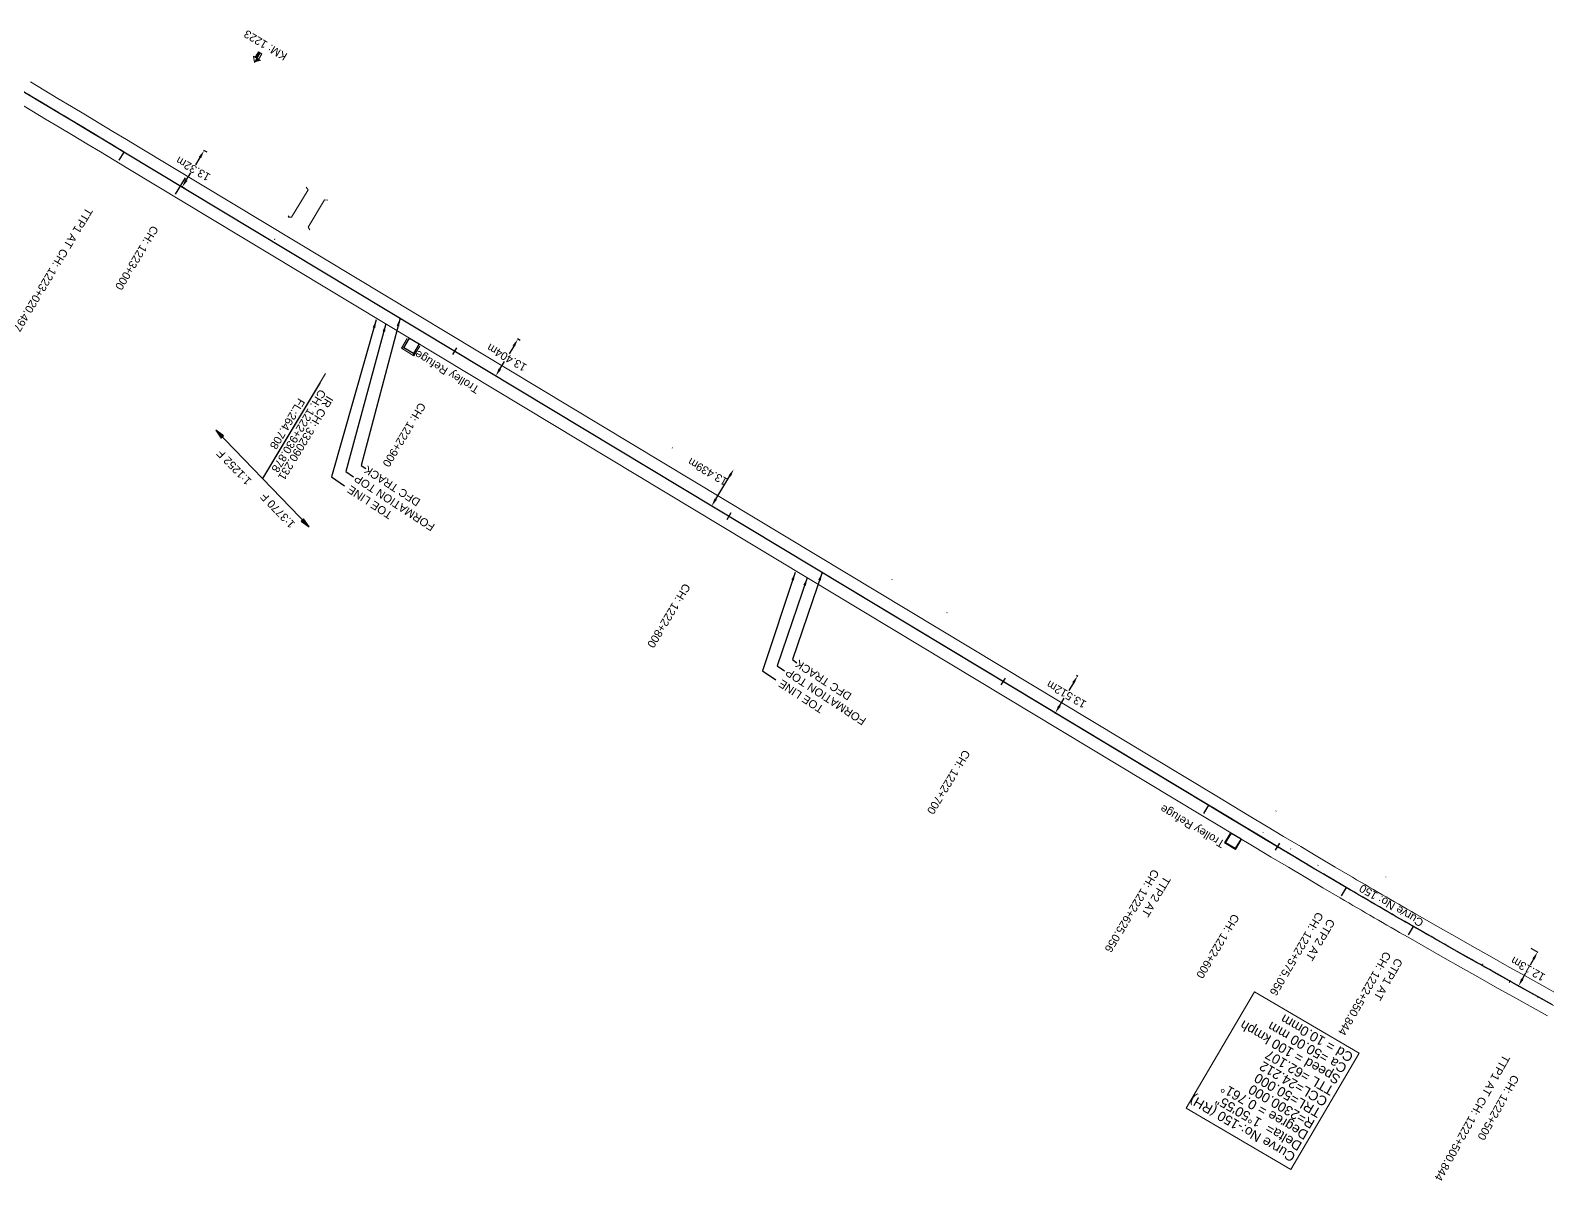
# Model space of a CAD drawing. Header units: metres. Extents: x 615815 to 619130, y 3396752 to 3398781.
# Drawn here: x 617964.1 to 618438, y 3397147.8 to 3397507 of the extents above; entities that cross this region are included whole.
import ezdxf
from ezdxf.enums import TextEntityAlignment as Align

# ---------------------------------------------------------------- set-up
doc = ezdxf.new("R2010")
doc.units = ezdxf.units.M
doc.header["$MEASUREMENT"] = 0
doc.linetypes.add('CENTER2', pattern=[1.125, 0.75, -0.125, 0.125, -0.125])
doc.layers.get('Defpoints').update_dxf_attribs({"lineweight": 0})
for name, color, linetype, lineweight in [('C-ALIG-DG-CURVE', 1, 'CENTER2', 70), ('C-ALIG-DG-LINE', 1, 'CENTER2', 70), ('C-ALIG-DG-SPIRAL', 1, 'CENTER2', 70), ('C-ALIG-LABL-DG', 1, 'Continuous', 25), ('C-ALIG-LABL-DG-MARK', 1, 'Continuous', 25), ('Curve Table', 7, 'Continuous', 0), ('Horiz Curve', 7, 'Continuous', 0), ('Horiz Linear', 7, 'Continuous', 0), ('Horiz Spiral', 7, 'Continuous', 0), ('Km post', 1, 'Continuous', 13), ('Proposed Curve_Details', 10, 'Continuous', 0), ('PROPOSED DFCC TOE LINE', 239, 'Continuous', 0), ('PROPOSED DFCC TRACK', 1, 'Continuous', 0), ('PROPOSED FORMATION LINE - PLAN', 187, 'Continuous', 0), ('PROPOSED GRADES IN PLAN', 10, 'Continuous', 0)]:
    doc.layers.add(name, color=color, linetype=linetype, lineweight=lineweight)
doc.layers.add('Dimension', color=10, linetype='Continuous')
doc.layers.add('Trolley Refuse', color=10, linetype='Continuous')
doc.styles.add('Arial', font='arial.ttf')
doc.styles.get("Standard").update_dxf_attribs({"font": 'arial.ttf'})
doc.styles.add('Style-Arial', font='arial.ttf')
doc.dimstyles.new('ISO-25', dxfattribs={"dimtxt": 2.5, "dimasz": 2.5, "dimexe": 1.25, "dimexo": 0.625, "dimtad": 1, "dimtxsty": 'Standard', "dimcen": 2.5, "dimadec": 0, "dimazin": 0, "dimtfac": 1, "dimtmove": 0, "dimatfit": 3, "dimfxl": 1, "dimarcsym": 0})
doc.dimstyles.get("Standard").update_dxf_attribs({"dimtxt": 2.5, "dimasz": 2.5, "dimexe": 0.18, "dimexo": 0.0625, "dimgap": 0.09, "dimtad": 0, "dimtih": 1, "dimtoh": 1, "dimdec": 3, "dimzin": 0, "dimdsep": 46, "dimtxsty": 'Standard', "dimcen": 0.09, "dimaunit": 1, "dimadec": 3, "dimazin": 0, "dimtfac": 1, "dimtdec": 3, "dimtofl": 0, "dimtmove": 0, "dimatfit": 3, "dimfxl": 1, "dimtolj": 1, "dimtzin": 0, "dimarcsym": 0})

# ---------------------------------------------------------------- blocks, each defined once
blk = doc.blocks.new('*D130')
at = {"layer": 'Defpoints', "color": 0, "transparency": 16777216}
for p in [(618183.83, 3397369.98), (618183.83, 3397369.98), (618176.9, 3397358.47)]:
    blk.add_point(p, dxfattribs=at)
at = {"layer": 'Dimension', "color": 0, "lineweight": -2, "transparency": 16777216}
for p, q in [((618178.19, 3397360.61), (618182.54, 3397367.84)), ((618183.94, 3397369.91), (618183.94, 3397369.91)), ((618177.01, 3397358.4), (618177.01, 3397358.4))]:
    blk.add_line(p, q, dxfattribs=at)
at = {"layer": 'Dimension', "color": 0, "transparency": 16777216}
for points in [[(618182.19, 3397368.05), (618182.9, 3397367.62), (618183.83, 3397369.98)], [(618177.83, 3397360.82), (618178.55, 3397360.39), (618176.9, 3397358.47)]]:
    blk.add_solid(points, dxfattribs=at)
at = {"layer": 'Dimension', "color": 0, "lineweight": 0, "transparency": 16777216, "insert": (618175.68, 3397369.16), "char_height": 2.5, "attachment_point": 5, "rotation": 150, "style": 'Style-Arial'}
blk.add_mtext('\\A1;13.439m', dxfattribs=at)
blk = doc.blocks.new('TerminatorOpen_0.5')
at = {"color": 0, "linetype": 'ByBlock', "lineweight": -2}
for q in [(-1, 0.25), (-1, 0), (-1, -0.25)]:
    blk.add_line((0, 0), q, dxfattribs=at)
blk = doc.blocks.new('*D159')
at = {"layer": 'Defpoints', "color": 0, "transparency": 16777216}
for p in [(618432.6, 3397220.45), (618426.67, 3397209.87), (618428.91, 3397208.62)]:
    blk.add_point(p, dxfattribs=at)
at = {"layer": 'Dimension', "color": 0, "lineweight": -2, "transparency": 16777216}
for p, q in [((618432.71, 3397220.39), (618434.95, 3397219.14)), ((618433.61, 3397217.02), (618432.56, 3397215.13)), ((618430.13, 3397210.8), (618431.19, 3397212.69)), ((618426.78, 3397209.81), (618429.02, 3397208.56))]:
    blk.add_line(p, q, dxfattribs=at)
at = {"layer": 'Dimension', "color": 0, "transparency": 16777216}
for points in [[(618433.25, 3397217.22), (618433.98, 3397216.82), (618434.84, 3397219.2)], [(618429.77, 3397211), (618430.49, 3397210.59), (618428.91, 3397208.62)]]:
    blk.add_solid(points, dxfattribs=at)
at = {"layer": 'Dimension', "color": 0, "lineweight": 0, "transparency": 16777216, "insert": (618431.87, 3397213.91), "char_height": 2.5, "attachment_point": 5, "rotation": 150, "style": 'Style-Arial'}
blk.add_mtext('\\A1;12.13m', dxfattribs=at)
blk = doc.blocks.new('*D160')
at = {"layer": 'Defpoints', "color": 0, "transparency": 16777216}
for p in [(618290.77, 3397305.68), (618283.8, 3397294.1), (618284.23, 3397293.85)]:
    blk.add_point(p, dxfattribs=at)
at = {"layer": 'Dimension', "color": 0, "lineweight": -2, "transparency": 16777216}
for p, q in [((618290.88, 3397305.61), (618291.3, 3397305.36)), ((618289.91, 3397303.28), (618288.44, 3397300.83)), ((618285.52, 3397295.99), (618286.99, 3397298.43)), ((618283.91, 3397294.04), (618284.33, 3397293.78))]:
    blk.add_line(p, q, dxfattribs=at)
at = {"layer": 'Dimension', "color": 0, "transparency": 16777216}
for points in [[(618289.55, 3397303.49), (618290.26, 3397303.06), (618291.2, 3397305.42)], [(618285.16, 3397296.2), (618285.87, 3397295.77), (618284.23, 3397293.85)]]:
    blk.add_solid(points, dxfattribs=at)
at = {"layer": 'Dimension', "color": 0, "lineweight": 0, "transparency": 16777216, "insert": (618287.71, 3397299.63), "char_height": 2.5, "attachment_point": 5, "rotation": 150, "style": 'Style-Arial'}
blk.add_mtext('\\A1;13.512m', dxfattribs=at)
blk = doc.blocks.new('*D161')
at = {"layer": 'Defpoints', "color": 0, "transparency": 16777216}
for p in [(618117.16, 3397410.08), (618109.47, 3397399.06), (618110.25, 3397398.6)]:
    blk.add_point(p, dxfattribs=at)
at = {"layer": 'Dimension', "color": 0, "lineweight": -2, "transparency": 16777216}
for p, q in [((618117.05, 3397410.14), (618116.28, 3397410.61)), ((618115.1, 3397408.4), (618113.65, 3397406.01)), ((618110.76, 3397401.2), (618112.2, 3397403.6)), ((618110.14, 3397398.66), (618109.36, 3397399.13))]:
    blk.add_line(p, q, dxfattribs=at)
at = {"layer": 'Dimension', "color": 0, "transparency": 16777216}
for points in [[(618114.74, 3397408.62), (618115.45, 3397408.19), (618116.38, 3397410.55)], [(618110.4, 3397401.42), (618111.12, 3397400.99), (618109.47, 3397399.06)]]:
    blk.add_solid(points, dxfattribs=at)
at = {"layer": 'Dimension', "color": 0, "lineweight": 0, "transparency": 16777216, "insert": (618112.93, 3397404.8), "char_height": 2.5, "attachment_point": 5, "rotation": 150, "style": 'Style-Arial'}
blk.add_mtext('\\A1;13.404m', dxfattribs=at)
blk = doc.blocks.new('*D162')
at = {"layer": 'Defpoints', "color": 0, "transparency": 16777216}
for p in [(618019.41, 3397468.84), (618011.52, 3397458.04), (618012.54, 3397457.43)]:
    blk.add_point(p, dxfattribs=at)
at = {"layer": 'Dimension', "color": 0, "lineweight": -2, "transparency": 16777216}
for p, q in [((618017.1, 3397467.31), (618015.68, 3397464.94)), ((618019.3, 3397468.9), (618018.28, 3397469.51)), ((618012.81, 3397460.18), (618014.23, 3397462.54)), ((618012.43, 3397457.49), (618011.41, 3397458.1))]:
    blk.add_line(p, q, dxfattribs=at)
at = {"layer": 'Dimension', "color": 0, "transparency": 16777216}
for points in [[(618016.74, 3397467.52), (618017.46, 3397467.09), (618018.39, 3397469.45)], [(618012.45, 3397460.39), (618013.17, 3397459.96), (618011.52, 3397458.04)]]:
    blk.add_solid(points, dxfattribs=at)
at = {"layer": 'Dimension', "color": 0, "lineweight": 0, "transparency": 16777216, "insert": (618014.96, 3397463.74), "char_height": 2.5, "attachment_point": 5, "rotation": 150, "style": 'Style-Arial'}
blk.add_mtext('\\A1;13.32m', dxfattribs=at)
blk = doc.blocks.new('Direction')
h = blk.add_hatch(color=256)
h.dxf.hatch_style = 1
h.paths.add_polyline_path([(-5.54, 0), (-4.75, -0.13), (-4.75, 0.13)])
blk.add_lwpolyline([(-5.54, 0), (-4.75, -0.13), (-4.75, 0.13)], close=True)
blk.add_lwpolyline([(0, 0), (-5.54, 0)])
blk = doc.blocks.new('Tick Hor')
blk.add_lwpolyline([(-0.5, 0), (0.5, 0)])
blk = doc.blocks.new('KM Post')
at = {"layer": 'Km post', "lineweight": 13}
h = blk.add_hatch(color=256, dxfattribs=at)
h.paths.add_polyline_path([(0, -8.9), (1.6, -8.9), (1.6, -3.8), (0, -3.8)])
h.paths.add_polyline_path([(0, -3.8), (0, 0), (-3.4, -3.8)])
for p, q in [((0, -8.9), (0, 0)), ((3.1, -3.8), (0, 0)), ((3.1, -3.8), (-3.4, -3.8))]:
    blk.add_line(p, q, dxfattribs=at)
blk.add_lwpolyline([(1.6, -3.8), (1.6, -8.9), (-1.6, -8.9), (-1.6, -3.8)], dxfattribs=at)

msp = doc.modelspace()

# ---------------------------------------------------------------- linework, layer by layer
at = {"layer": 'C-ALIG-DG-CURVE', "color": 1, "linetype": 'Continuous', "lineweight": 30, "flags": 128}
msp.add_lwpolyline([(618395.9856, 3397227.2248, -0.00263172), (618375.0446, 3397239.3771)], format="xyb", dxfattribs=at)
at = {"layer": 'C-ALIG-DG-LINE', "color": 1, "linetype": 'Continuous', "lineweight": 30, "flags": 128}
msp.add_lwpolyline([(618332.1164, 3397265.012), (617993.3398, 3397468.9835)], dxfattribs=at)
at = {"layer": 'C-ALIG-DG-SPIRAL', "color": 1, "linetype": 'Continuous', "lineweight": 30, "flags": 128}
for points in [[(617993.3398, 3397468.9835), (617992.2344, 3397469.6491), (617991.1289, 3397470.3146), (617990.0235, 3397470.9801), (617988.918, 3397471.6456), (617987.8124, 3397472.311), (617986.7069, 3397472.9763), (617985.6012, 3397473.6415), (617984.4955, 3397474.3066), (617983.3897, 3397474.9715), (617982.2839, 3397475.6363), (617981.1779, 3397476.301), (617980.0718, 3397476.9655), (617978.9656, 3397477.6297), (617977.8593, 3397478.2938), (617976.7528, 3397478.9576), (617975.6462, 3397479.6212), (617974.5395, 3397480.2845), (617973.4325, 3397480.9476), (617972.3254, 3397481.6103), (617971.2181, 3397482.2727), (617970.1106, 3397482.9348), (617969.0029, 3397483.5966), (617967.895, 3397484.258), (617966.7868, 3397484.919), (617965.6784, 3397485.5796), (617964.5698, 3397486.2398), (617963.4609, 3397486.8996)], [(618375.0446, 3397239.3771), (618373.6542, 3397240.1945), (618372.2643, 3397241.0128), (618370.8749, 3397241.832), (618369.486, 3397242.6521), (618368.0977, 3397243.473), (618366.7098, 3397244.2948), (618365.3224, 3397245.1173), (618363.9355, 3397245.9406), (618362.5489, 3397246.7647), (618361.1628, 3397247.5894), (618359.7771, 3397248.4147), (618358.3918, 3397249.2407), (618357.0068, 3397250.0673), (618355.6221, 3397250.8945), (618354.2378, 3397251.7222), (618352.8537, 3397252.5504), (618351.47, 3397253.379), (618350.0865, 3397254.2081), (618348.7032, 3397255.0376), (618347.3202, 3397255.8675), (618345.9374, 3397256.6977), (618344.5548, 3397257.5282), (618343.1723, 3397258.3591), (618341.79, 3397259.1901), (618340.4078, 3397260.0214), (618339.0257, 3397260.8529), (618337.6438, 3397261.6845), (618336.2619, 3397262.5163), (618334.88, 3397263.3481), (618333.4982, 3397264.18), (618332.1164, 3397265.012)], [(618438.1338, 3397203.4589), (618436.7259, 3397204.2459), (618435.318, 3397205.0329), (618433.9102, 3397205.82), (618432.5025, 3397206.6073), (618431.0949, 3397207.3947), (618429.6874, 3397208.1823), (618428.28, 3397208.9702), (618426.8727, 3397209.7582), (618425.4656, 3397210.5466), (618424.0587, 3397211.3353), (618422.652, 3397212.1244), (618421.2455, 3397212.9138), (618419.8392, 3397213.7036), (618418.4332, 3397214.4939), (618417.0274, 3397215.2847), (618415.6219, 3397216.0759), (618414.2168, 3397216.8677), (618412.8119, 3397217.6601), (618411.4074, 3397218.4531), (618410.0033, 3397219.2467), (618408.5995, 3397220.041), (618407.1961, 3397220.836), (618405.7932, 3397221.6317), (618404.3907, 3397222.4282), (618402.9886, 3397223.2255), (618401.587, 3397224.0236), (618400.1859, 3397224.8225), (618398.7852, 3397225.6224), (618397.3852, 3397226.4231), (618395.9856, 3397227.2248)]]:
    msp.add_lwpolyline(points, dxfattribs=at)
at = {"layer": 'C-ALIG-LABL-DG', "color": 1, "linetype": 'Continuous', "lineweight": 25}
for p, q in [((618010.8998, 3397458.4109), (618009.6102, 3397456.2692)), ((618054.6427, 3397397.0562), (618036.5895, 3397367.0715))]:
    msp.add_line(p, q, dxfattribs=at)
at = {"layer": 'C-ALIG-LABL-DG-MARK', "color": 1, "linetype": 'Continuous', "lineweight": 25}
for p, q in [((617993.3398, 3397468.9835), (617991.7924, 3397466.4134)), ((618332.1164, 3397265.012), (618330.569, 3397262.4419)), ((618375.0446, 3397239.3771), (618373.5252, 3397236.7903)), ((618395.9856, 3397227.2248), (618394.4935, 3397224.6222))]:
    msp.add_line(p, q, dxfattribs=at)
at = {"layer": 'Curve Table', "color": 1, "lineweight": 18}
msp.add_lwpolyline([(618357.7615, 3397151.3466), (618325.1088, 3397170.4331), (618346.4772, 3397206.7509), (618379.1298, 3397187.6645)], close=True, dxfattribs=at)
at = {"layer": 'Horiz Curve', "color": 3, "lineweight": 25, "extrusion": (0, 0, -1)}
msp.add_arc((-619539.9135, 3399222.5766), 2300, 299.8255691, 300.4285562, dxfattribs=at)
at = {"layer": 'Horiz Curve', "color": 1, "lineweight": 25, "extrusion": (0, 0, -1)}
msp.add_arc((-619539.9135, 3399222.5766), 2300, 299.8255691, 300.4285562, dxfattribs=at)
at = {"layer": 'Horiz Linear', "color": 5, "lineweight": 25}
msp.add_line((618332.1191, 3397265.0104), (617993.3389, 3397468.984), dxfattribs=at)
at = {"layer": 'Horiz Linear', "color": 1, "lineweight": 25}
msp.add_line((618332.1191, 3397265.0104), (617993.3389, 3397468.984), dxfattribs=at)
at = {"layer": 'Horiz Spiral', "color": 1, "linetype": 'Continuous', "lineweight": 25, "flags": 128}
for points in [[(617993.3389, 3397468.984), (617989.0552, 3397471.5629), (617984.7711, 3397474.1409), (617980.4857, 3397476.7169), (617976.1987, 3397479.29), (617971.9093, 3397481.8593), (617967.6171, 3397484.4238), (617963.3214, 3397486.9826), (617959.0217, 3397489.5346)], [(617993.3389, 3397468.984), (617989.0552, 3397471.5629), (617984.7711, 3397474.1409), (617980.4857, 3397476.7169), (617976.1987, 3397479.29), (617971.9093, 3397481.8593), (617967.6171, 3397484.4238), (617963.3214, 3397486.9826), (617959.0217, 3397489.5346)], [(618375.0473, 3397239.3755), (618369.6623, 3397242.548), (618364.2848, 3397245.7332), (618358.9139, 3397248.9293), (618353.5484, 3397252.1346), (618348.1873, 3397255.3472), (618342.8294, 3397258.5652), (618337.4737, 3397261.7868), (618332.1191, 3397265.0104)], [(618375.0473, 3397239.3755), (618369.6623, 3397242.548), (618364.2848, 3397245.7332), (618358.9139, 3397248.9293), (618353.5484, 3397252.1346), (618348.1873, 3397255.3472), (618342.8294, 3397258.5652), (618337.4737, 3397261.7868), (618332.1191, 3397265.0104)], [(618439.5389, 3397202.6735), (618434.0834, 3397205.7232), (618428.629, 3397208.7747), (618423.1767, 3397211.83), (618417.7275, 3397214.8908), (618412.2824, 3397217.959), (618406.8426, 3397221.0364), (618401.4091, 3397224.1249), (618395.9829, 3397227.2264)], [(618439.5389, 3397202.6735), (618434.0834, 3397205.7232), (618428.629, 3397208.7747), (618423.1767, 3397211.83), (618417.7275, 3397214.8908), (618412.2824, 3397217.959), (618406.8426, 3397221.0364), (618401.4091, 3397224.1249), (618395.9829, 3397227.2264)]]:
    msp.add_lwpolyline(points, dxfattribs=at)
at = {"layer": 'PROPOSED DFCC TOE LINE', "lineweight": 0}
for p, q in [((618080.7322, 3397407.9), (618080.0227, 3397407.7232)), ((618083.7321, 3397406.0972), (618083.909, 3397405.3877))]:
    msp.add_line(p, q, dxfattribs=at)
at = {"layer": 'PROPOSED DFCC TOE LINE', "linetype": 'Continuous', "lineweight": 0, "flags": 128}
for points in [[(618044.6694, 3397448.7824), (618044.8087, 3397449.0149)], [(618044.6728, 3397448.7804), (618044.8123, 3397449.0127)], [(618040.5088, 3397441.844), (618040.3446, 3397441.5704)], [(618164.6108, 3397376.5644), (618164.6879, 3397376.6927)], [(618177.7064, 3397359.5282), (618177.5997, 3397359.3507)], [(618233.2155, 3397335.4135), (618233.3266, 3397335.5985)], [(618250.3437, 3397325.0876), (618250.4405, 3397325.2486)], [(618353.1567, 3397263.2046), (618353.2105, 3397263.2942)], [(618349.1764, 3397256.5813), (618349.1131, 3397256.476)], [(618357.8109, 3397251.5355), (618357.6952, 3397251.343)], [(618366.3186, 3397246.2787), (618366.2549, 3397246.1727)], [(618387.4266, 3397242.5753), (618387.4652, 3397242.6394)], [(618383.4758, 3397236.0009), (618383.4266, 3397235.9191)], [(618392.0962, 3397230.9317), (618392.0414, 3397230.8405)], [(618417.8102, 3397215.4788), (618417.6374, 3397215.1913)], [(618426.3815, 3397210.3279), (618425.9913, 3397209.6786)], [(618434.9528, 3397205.1769), (618434.853, 3397205.0107)]]:
    msp.add_lwpolyline(points, dxfattribs=at)
at = {"layer": 'PROPOSED DFCC TOE LINE', "lineweight": 0, "flags": 128}
for points in [[(618085.7125, 3397408.3889), (618083.909, 3397405.3877), (618080.0227, 3397407.7232), (618081.8248, 3397410.7219)], [(618342.3299, 3397254.1911), (618340.5243, 3397251.1866), (618337.0752, 3397253.2594), (618338.8754, 3397256.2549)]]:
    msp.add_lwpolyline(points, dxfattribs=at)
at = {"layer": 'PROPOSED DFCC TRACK', "color": 12, "linetype": 'Continuous', "lineweight": 0}
msp.add_line((618332.1945, 3397264.965), (617996.5135, 3397467.0727), dxfattribs=at)
at = {"layer": 'PROPOSED DFCC TRACK', "color": 12, "linetype": 'Continuous', "lineweight": 0, "flags": 128}
for points in [[(617996.5135, 3397467.0727), (617992.2298, 3397469.6516), (617987.9457, 3397472.2296), (617983.6605, 3397474.8058), (617979.3737, 3397477.3793), (617975.0847, 3397479.9492), (617970.7931, 3397482.5147), (617966.4982, 3397485.0748), (617962.1996, 3397487.6287)], [(618375.1227, 3397239.3301), (618369.7377, 3397242.5026), (618364.3602, 3397245.6878), (618358.9893, 3397248.8839), (618353.6238, 3397252.0892), (618348.2627, 3397255.3018), (618342.9048, 3397258.5198), (618337.5491, 3397261.7414), (618332.1945, 3397264.965)], [(618439.8426, 3397202.5037), (618434.3867, 3397205.5528), (618428.932, 3397208.6038), (618423.4793, 3397211.6584), (618418.0298, 3397214.7186), (618412.5844, 3397217.7862), (618407.1442, 3397220.863), (618401.7103, 3397223.9509), (618396.2838, 3397227.0517)]]:
    msp.add_lwpolyline(points, dxfattribs=at)
at = {"layer": 'PROPOSED DFCC TRACK', "color": 7, "linetype": 'Continuous', "flags": 128}
for points in [[(618050.2517, 3397458.0287), (618050.8589, 3397457.1691), (618045.7026, 3397448.5998), (618044.6546, 3397448.6972)], [(618057.0439, 3397453.9417), (618056, 3397454.0756), (618050.8437, 3397445.5063), (618051.4509, 3397444.6467)]]:
    msp.add_lwpolyline(points, dxfattribs=at)
at = {"layer": 'PROPOSED DFCC TRACK', "color": 12, "linetype": 'Continuous', "lineweight": 0, "extrusion": (0, 0, -1)}
msp.add_arc((-619539.9889, 3399222.5312), 2300, 299.8190944, 300.4285562, dxfattribs=at)
at = {"layer": 'PROPOSED FORMATION LINE - PLAN', "lineweight": 0}
for p, q in [((618334.1288, 3397268.1776), (617998.4478, 3397470.2853)), ((618330.2603, 3397261.7523), (617994.5792, 3397463.86))]:
    msp.add_line(p, q, dxfattribs=at)
at = {"layer": 'PROPOSED FORMATION LINE - PLAN', "lineweight": 0, "flags": 128}
for points in [[(617998.4477, 3397470.2854), (617994.164, 3397472.8643), (617989.8792, 3397475.4427), (617985.5926, 3397478.0197), (617981.3038, 3397480.5944), (617977.0105, 3397483.167), (617972.7152, 3397485.7347), (617968.416, 3397488.2974), (617964.115, 3397490.8526)], [(617994.5793, 3397463.86), (617990.2957, 3397466.4389), (617986.0122, 3397469.0165), (617981.7283, 3397471.5919), (617977.4435, 3397474.1642), (617973.1589, 3397476.7315), (617968.871, 3397479.2948), (617964.5805, 3397481.8523), (617960.2842, 3397484.4048)], [(618377.0262, 3397242.5611), (618371.645, 3397245.7313), (618366.2747, 3397248.9123), (618360.9097, 3397252.1049), (618355.5492, 3397255.3072), (618350.1919, 3397258.5175), (618344.8356, 3397261.7345), (618339.4822, 3397264.9549), (618334.1286, 3397268.1777)], [(618373.2193, 3397236.0991), (618367.8304, 3397239.2738), (618362.4458, 3397242.4632), (618357.0689, 3397245.663), (618351.6985, 3397248.8712), (618346.3335, 3397252.086), (618340.974, 3397255.3051), (618335.6161, 3397258.528), (618330.2604, 3397261.7522)], [(618441.672, 3397205.7772), (618436.2162, 3397208.8263), (618430.7626, 3397211.8766), (618425.3138, 3397214.9291), (618419.8681, 3397217.9871), (618414.4277, 3397221.0518), (618408.9936, 3397224.1252), (618403.567, 3397227.209), (618398.1443, 3397230.3077)], [(618438.0131, 3397199.2303), (618432.5573, 3397202.2794), (618427.1014, 3397205.3309), (618421.6449, 3397208.3877), (618416.1914, 3397211.4501), (618410.7411, 3397214.5205), (618405.2948, 3397217.6008), (618399.8537, 3397220.6928), (618394.4233, 3397223.7958)]]:
    msp.add_lwpolyline(points, dxfattribs=at)
at = {"layer": 'PROPOSED FORMATION LINE - PLAN', "lineweight": 0, "extrusion": (0, 0, -1)}
for radius in [2296.25, 2303.75]:
    msp.add_arc((-619539.9889, 3399222.5312), radius, 299.8190944, 300.4285562, dxfattribs=at)
at = {"layer": 'PROPOSED GRADES IN PLAN', "linetype": 'Continuous', "lineweight": 0}
msp.add_line((618056.2511, 3397399.8593), (618038.8774, 3397370.949), dxfattribs=at)
at = {"layer": 'Trolley Refuse'}
for points in [[(618082.535, 3397410.9), (618085.535, 3397409.0971), (618083.7321, 3397406.0972), (618080.7322, 3397407.9)], [(618339.2376, 3397256.349), (618342.2376, 3397254.5461), (618340.4347, 3397251.5462), (618337.4348, 3397253.349)]]:
    msp.add_lwpolyline(points, close=True, dxfattribs=at)

# ---------------------------------------------------------------- block references
at = {"layer": 'C-ALIG-LABL-DG', "color": 1, "linetype": 'Continuous', "lineweight": 25}
for name, p, xscale, yscale, zscale, rotation in [('KM Post', (618034.1111, 3397496.9627), 0.3933041122191765, 0.3933041122191765, 0.3933041122191765, 148.9485851769372), ('Tick Hor', (618010.8998, 3397458.4109), 5.999999999999999, 5.999999999999999, 5.999999999999999, 238.9485851761578), ('Tick Hor', (618096.5702, 3397406.8302), 2.5, 2.5, 2.5, 238.9485851761578), ('Direction', (618036.5895, 3397367.0715), 3.789791541545082, 3.789791541545082, 3.789791541545082, 313.9485851763044), ('Direction', (618036.5895, 3397367.0715), 3.789791541545068, 3.789791541545068, 3.789791541545068, 133.9485851763044), ('Tick Hor', (618182.2407, 3397355.2495), 2.5, 2.5, 2.5, 238.9485851761578), ('Tick Hor', (618267.9112, 3397303.6688), 2.5, 2.5, 2.5, 238.9485851761578), ('Tick Hor', (618353.5934, 3397252.1077), 2.5, 2.5, 2.5, 239.1049733117496)]:
    msp.add_blockref(name, p, dxfattribs=dict(at, xscale=xscale, yscale=yscale, zscale=zscale, rotation=rotation))

# ---------------------------------------------------------------- texts
at = {"layer": 'C-ALIG-LABL-DG', "color": 1, "style": 'Arial'}
for s, rotation, p in [('KM: 1223', 148.948585, (618044.5953, 3397499.5335)), ('TTP1 AT CH: 1223+020.497', 238.948585, (617981.5934, 3397451.8957)), ('CH: 1223+000', 238.948585, (618002.1306, 3397446.268)), ('FL:264.708', 238.948585, (618047.8915, 3397392.3154)), ('CH: 1222+930.878', 238.948585, (618054.4707, 3397395.145)), ('CH: 1222+900', 238.948585, (618085.6617, 3397391.0203)), ('1:1252 F', 133.948585, (618033.3927, 3397366.4577)), ('1:3770 F', 133.948585, (618047.0339, 3397352.972)), ('CH: 1222+800', 238.948585, (618168.3128, 3397334.54)), ('CH: 1222+700', 238.948585, (618255.6798, 3397282.5829)), ('CH: 1222+600', 239.104973, (618339.7221, 3397231.3602)), ('CH: 1222+500', 240.79729, (618427.0257, 3397181.1122))]:
    msp.add_text(s, height=2.5, rotation=rotation, dxfattribs=at).set_placement(p)
at = {"layer": 'C-ALIG-LABL-DG', "color": 1, "char_height": 2.5, "attachment_point": 1, "style": 'Arial'}
for s, insert, width, rotation in [('TTP2 AT \\PCH: 1222+625.056', (618320.3938, 3397241.8561), 46.87856, 238.948585), ('CTP2 AT \\PCH: 1222+575.056', (618371.7353, 3397228.5549), 47.24235, 239.571365), ('CTP1 AT \\PCH: 1222+550.844', (618392.8651, 3397216.2984), 47.21521, 240.17451), ('TTP1 AT CH: 1222+500.844', (618426.3729, 3397186.1566), 46.795386, 240.79729)]:
    msp.add_mtext(s, dxfattribs=dict(at, insert=insert, width=width, rotation=rotation))
at = {"layer": 'Curve Table', "color": 1, "insert": (618350.7793, 3397180.2631), "char_height": 3, "width": 39.432755, "attachment_point": 5, "rotation": 149.896709, "line_spacing_factor": 0.8, "style": 'Style-Arial'}
msp.add_mtext('\\pxql;Curve No:-150 (RH)\\PDelta=  1%%D50\'55"\\PDegree = 0.761%%D\\PR=2300.000\\PTRL=50.000\\PCCL=24.212\\PTTL =62.107\\PSpeed = 100 kmph\\PCa =50.00 mm\\PCd = 10.0mm', dxfattribs=at)
at = {"layer": 'Proposed Curve_Details', "color": 1, "style": 'Style-Arial'}
msp.add_text('Curve No: 150', height=2.5, rotation=149.527514, dxfattribs=at).set_placement((618399.532, 3397229.0533))
at = {"layer": 'PROPOSED DFCC TOE LINE', "lineweight": 0}
for p in [(618064.1786, 3397365.0337), (618198.8585, 3397304.441)]:
    msp.add_text('TOE LINE', height=2.5, rotation=146.744466, dxfattribs=at).set_placement(p, align=Align.RIGHT)
at = {"layer": 'PROPOSED DFCC TRACK', "color": 10, "linetype": 'Continuous', "lineweight": -3, "ltscale": 5}
for p in [(618069.4245, 3397371.1926), (618204.1045, 3397310.5999)]:
    msp.add_text('DFC TRACK', height=2.5, rotation=146.968472, dxfattribs=at).set_placement(p, align=Align.RIGHT)
at = {"layer": 'PROPOSED FORMATION LINE - PLAN', "lineweight": 0}
for p in [(618066.3529, 3397368.4857), (618201.0328, 3397307.893)]:
    msp.add_text('FORMATION TOP', height=2.5, rotation=146.744466, dxfattribs=at).set_placement(p, align=Align.RIGHT)
at = {"layer": 'PROPOSED GRADES IN PLAN', "color": 7, "lineweight": 0, "insert": (618057.7887, 3397392.4746), "char_height": 2.5, "attachment_point": 4, "rotation": 238.967565, "line_spacing_factor": 1.08, "style": 'Style-Arial'}
msp.add_mtext('IR CH: 332090.231', dxfattribs=at)
at = {"layer": 'Trolley Refuse'}
for p in [(618104.6281, 3397395.5452), (618337.4151, 3397253.6741)]:
    msp.add_text('Trolley Refuge', height=2.5, rotation=149.17669, dxfattribs=at).set_placement(p)

# ---------------------------------------------------------------- dimensions: what is measured, and where the dimension line sits
at = {"layer": 'Dimension', "color": 10, "lineweight": 0}
for p1, p2, distance, picture, middle in [((618019.4067, 3397468.8366), (618012.5363, 3397457.4256), -1.1851, '*D162', (618014.9563, 3397463.7424)), ((618117.1618, 3397410.0779), (618110.2482, 3397398.595), -0.9071, '*D161', (618112.9279, 3397404.8043)), ((618290.7713, 3397305.6778), (618283.8015, 3397294.1016), 0.4972, '*D160', (618287.7123, 3397299.6332)), ((618432.5977, 3397220.4542), (618426.6691, 3397209.8714), 2.5659, '*D159', (618431.872, 3397213.9088))]:
    dim = msp.add_aligned_dim(p1=p1, p2=p2, distance=distance, dimstyle='Standard', override={"dimexe": 0.125, "dimexo": 0.125, "dimgap": 0.125, "dimtad": 1, "dimtih": 0, "dimtoh": 0, "dimzin": 11, "dimpost": 'm', "dimtxsty": 'Style-Arial', "dimsah": 1, "dimadec": 4, "dimazin": 3, "dimtmove": 2, "dimldrblk": 'TerminatorOpen_0.5', "dimfrac": 2, "dimtzin": 11}, dxfattribs=at)
    dim.commit()
    dim.dimension.update_dxf_attribs({"geometry": picture, "text_midpoint": middle, "text_rotation": 150})
dim = msp.add_linear_dim(base=(618183.8336, 3397369.9771), p1=(618176.8993, 3397358.4655), p2=(618183.8329, 3397369.9775), angle=58.939507, dimstyle='Standard', override={"dimexe": 0.125, "dimexo": 0.125, "dimgap": 0.125, "dimtad": 1, "dimtih": 0, "dimtoh": 0, "dimzin": 11, "dimpost": 'm', "dimtxsty": 'Style-Arial', "dimsah": 1, "dimadec": 4, "dimazin": 3, "dimtmove": 2, "dimldrblk": 'TerminatorOpen_0.5', "dimfrac": 2, "dimtzin": 11}, dxfattribs=at)
dim.commit()
dim.dimension.update_dxf_attribs({"geometry": '*D130', "text_midpoint": (618175.6839, 3397369.1625), "dimtype": 129, "text_rotation": 150})

# ---------------------------------------------------------------- leaders
at = {"layer": 'PROPOSED DFCC TOE LINE', "lineweight": 0}
for points in [[(618072.1406, 3397416.569), (618058.1545, 3397367.5618), (618062.2424, 3397364.7965)], [(618202.9862, 3397337.7148), (618192.8344, 3397306.9691), (618196.9223, 3397304.2037)]]:
    msp.add_leader(points, dimstyle='ISO-25', override={"dimtxt": 3, "dimasz": 2.5, "dimgap": 0.625, "dimtad": 0, "dimdec": 3, "dimzin": 2, "dimtdec": 3}, dxfattribs=at)
at = {"layer": 'PROPOSED DFCC TRACK', "color": 10, "linetype": 'Continuous', "lineweight": -3, "ltscale": 5}
for points in [[(618079.5687, 3397417.0714), (618067.4399, 3397371.0966), (618068.8687, 3397370.1274)], [(618211.4131, 3397337.6661), (618202.1199, 3397310.5038), (618203.5486, 3397309.5346)]]:
    msp.add_leader(points, dimstyle='ISO-25', override={"dimtxt": 3, "dimasz": 2.5, "dimgap": 0.625, "dimtad": 0, "dimdec": 3, "dimzin": 2, "dimtdec": 3}, dxfattribs=at)
at = {"layer": 'PROPOSED FORMATION LINE - PLAN', "lineweight": 0}
for points in [[(618075.1649, 3397415.3429), (618062.6639, 3397369.2058), (618065.0009, 3397367.6116)], [(618206.7724, 3397336.0799), (618197.3439, 3397308.613), (618199.6809, 3397307.0189)]]:
    msp.add_leader(points, dimstyle='ISO-25', override={"dimtxt": 3, "dimasz": 2.5, "dimgap": 0.625, "dimtad": 0, "dimdec": 3, "dimzin": 2, "dimtdec": 3}, dxfattribs=at)

doc.saveas('drawing.dxf')
